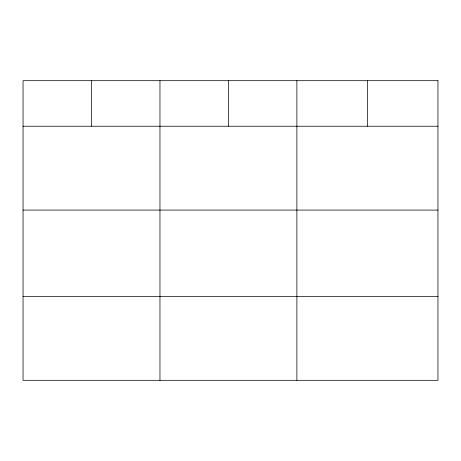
<?xml version="1.0" encoding="UTF-8"?>
<svg xmlns="http://www.w3.org/2000/svg" width="461" height="461" viewBox="0 0 461 461"><rect width="100%" height="100%" fill="white"/><g stroke="black" fill="none" stroke-linecap="round" stroke-linejoin="round"><path stroke-width="0.69" d="M23.05 126.233L437.95 126.233M23.05 210.078L437.95 210.078M23.05 296.469L437.95 296.469M367.417 80.687L367.417 126.233M296.884 80.687L296.884 380.313M228.425 80.687L228.425 126.233M159.967 80.687L159.967 380.313M91.509 80.687L91.509 126.233M437.95 80.687L23.05 80.687L23.05 380.313L437.95 380.313L437.95 80.687"/></g></svg>
